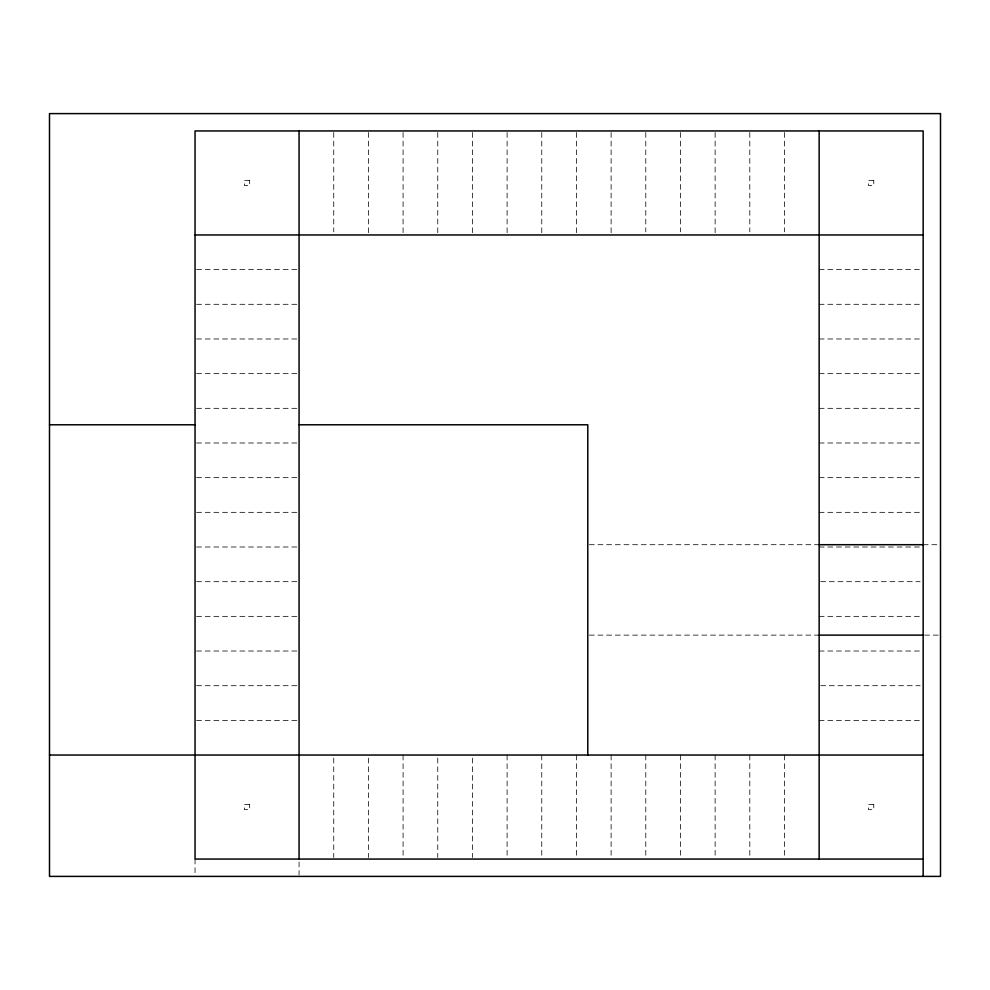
<?xml version="1.0" encoding="UTF-8"?>
<svg xmlns="http://www.w3.org/2000/svg" width="990" height="990" viewBox="0 0 990 990"><rect width="100%" height="100%" fill="white"/><g stroke="black" fill="none" stroke-linecap="round" stroke-linejoin="round"><path stroke-width="0.74" stroke-dasharray="4.95 3.71" d="M196.577 269.627L299.067 269.627M819.151 269.627L920.106 269.627M196.577 304.301L297.532 304.301M819.151 304.301L920.106 304.301M196.577 338.976L299.067 338.976M819.151 338.976L920.106 338.976M196.577 373.651L299.067 373.651M819.151 373.651L920.106 373.651M196.577 408.325L297.532 408.325M819.151 408.325L920.106 408.325M196.577 442.988L299.067 442.988M819.151 442.988L920.106 442.988M196.577 477.663L299.067 477.663M819.151 477.663L920.106 477.663M196.577 512.337L299.067 512.337M819.151 512.337L920.106 512.337M589.322 544.71L819.151 544.71M923.163 544.71L939.052 544.71M196.577 547.012L299.067 547.012M819.151 547.012L920.106 547.012M196.577 581.675L299.067 581.675M820.673 581.675L920.106 581.675M196.577 616.349L299.067 616.349M819.151 616.349L920.106 616.349M589.322 635.122L819.151 635.122M924.611 635.122L939.052 635.122M196.577 651.024L299.067 651.024M819.151 651.024L920.106 651.024M196.577 685.699L299.067 685.699M820.673 685.699L920.106 685.699M196.577 720.374L297.532 720.374M819.151 720.374L920.106 720.374M784.476 132.474L784.476 231.895M784.476 755.036L784.476 857.526M749.801 132.474L749.801 231.895M749.801 755.036L749.801 857.526M715.126 132.474L715.126 234.964M715.126 755.036L715.126 857.526M680.464 132.474L680.464 231.895M680.464 755.036L680.464 857.526M645.789 132.474L645.789 231.895M645.789 755.036L645.789 857.526M611.115 132.474L611.115 234.964M611.115 755.036L611.115 857.526M576.44 132.474L576.44 234.964M576.44 755.036L576.44 857.526M541.765 132.474L541.765 234.964M541.765 755.036L541.765 857.526M507.103 132.474L507.103 234.964M507.103 755.036L507.103 857.526M472.428 132.474L472.428 234.964M472.428 758.105L472.428 857.526M437.753 132.474L437.753 234.964M437.753 758.105L437.753 857.526M403.079 132.474L403.079 234.964M403.079 755.036L403.079 857.526M368.404 132.474L368.404 234.964M368.404 758.105L368.404 857.526M333.741 132.474L333.741 231.895M333.741 758.105L333.741 857.526M299.067 861.943L299.067 874.95M195.042 859.06L195.042 874.95M249.653 180.353L244.456 180.353L244.456 185.551L249.653 185.551L249.653 180.353M873.762 180.353L868.552 180.353L868.552 185.551L873.762 185.551L873.762 180.353M249.653 804.449L244.456 804.449L244.456 809.647L249.653 809.647L249.653 804.449M873.762 804.449L868.552 804.449L868.552 809.647L873.762 809.647L873.762 804.449"/><path stroke-width="1.49" d="M195.042 234.964L923.163 234.964M49.5 424.784L195.042 424.784M299.067 424.784L587.788 424.784L587.788 755.036M819.151 544.71L923.163 544.71M819.151 635.122L923.163 635.122M49.5 755.036L923.163 755.036M923.163 859.06L195.042 859.06L195.042 130.94L923.163 130.94L923.163 876.398M819.151 130.94L819.151 859.06M299.067 130.94L299.067 859.06M940.5 113.603L49.5 113.603L49.5 876.398L940.5 876.398L940.5 113.603"/></g></svg>
